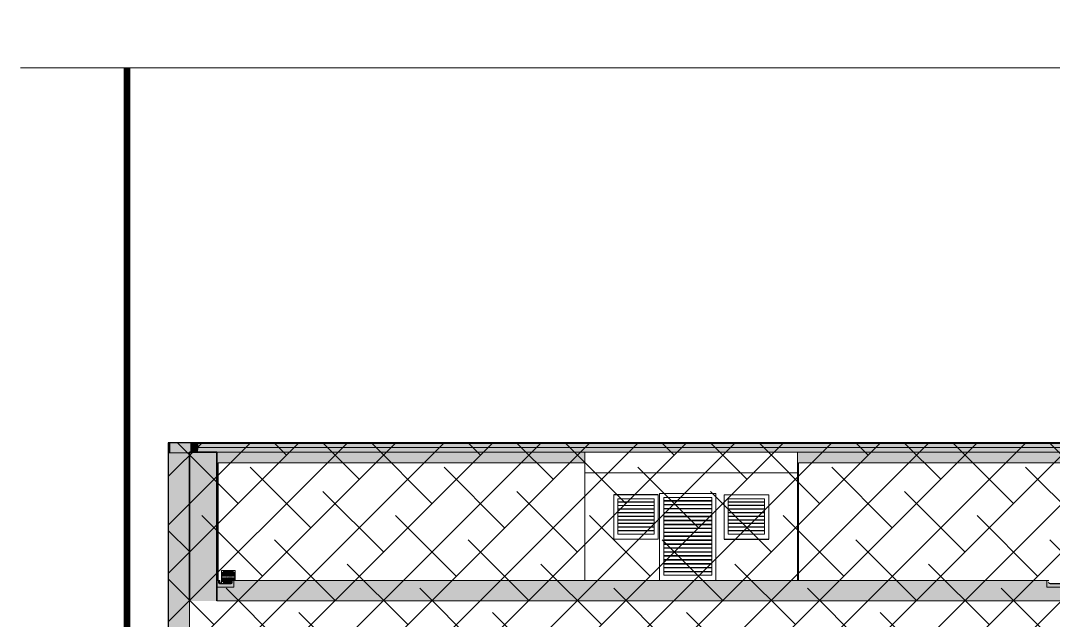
# Model space of a CAD drawing. Header units: millimetres. Extents: x 50357 to 985146, y 723188 to 1803594.
# Drawn here: x 851719 to 866789, y 748535 to 757290 of the extents above; entities that cross this region are included whole.
import ezdxf

# ---------------------------------------------------------------- set-up
doc = ezdxf.new("R2010")
doc.units = ezdxf.units.MM
doc.header["$LTSCALE"] = 3
doc.header["$MEASUREMENT"] = 0
doc.linetypes.add('DASHED', pattern=[19.05, 12.7, -6.35])
for name, color, linetype, lineweight, true_color in [('-Surrender line', 7, 'Continuous', 40, 0xff7575), ('A-FLOR', 7, 'Continuous', 5, 0x6e6e6e), ('A-GENM', 7, 'Continuous', 13, 0x6e6e6e), ('A-GLAZ', 7, 'Continuous', 13, 0x6e6e6e), ('A-WALL', 7, 'Continuous', 13, 0x6e6e6e), ('I-WALL', 7, 'Continuous', 25, 0x6e6e6e)]:
    doc.layers.add(name, color=color, linetype=linetype, lineweight=lineweight, true_color=true_color)
doc.layers.add('00-TITLEBOX', color=7, linetype='Continuous')
doc.layers.add('Hatch (HOR not under LTC submission)', color=252, linetype='Continuous', lineweight=35)

# ---------------------------------------------------------------- blocks, each defined once
blk = doc.blocks.new('Generic Models 4 - Generic Models 4-3928804-SEC D_1')
at = {"layer": 'A-GENM'}
for points in [[(-682438, 24830), (-682188, 24830), (-682188, 24930), (-682213, 24930), (-682213, 24905), (-682216, 24892), (-682225, 24883), (-682238, 24880), (-682388, 24880), (-682401, 24883), (-682410, 24892), (-682413, 24905), (-682413, 24930), (-682438, 24930), (-682438, 24856)], [(-682413, 24905), (-682410, 24905), (-682410, 24930), (-682413, 24930)]]:
    blk.add_hatch(color=256, dxfattribs=at).paths.add_polyline_path(points, flags=0)
for p, q in [((-682413, 24930), (-682438, 24930)), ((-682438, 24930), (-682438, 24830)), ((-682413, 24930), (-682410, 24930)), ((-682238, 24880), (-682388, 24880)), ((-682213, 24930), (-682213, 24905)), ((-682188, 24930), (-682213, 24930)), ((-682188, 24830), (-682188, 24930)), ((-682438, 24830), (-682188, 24830))]:
    blk.add_line(p, q, dxfattribs=at)
for centre, start, end in [((-682388, 24905), 180, 270.0225), ((-682238, 24905), 270.0225, 360)]:
    blk.add_arc(centre, 25, start, end, dxfattribs=at)
blk = doc.blocks.new('Aluminum Louvers_Cap Vert - Aluminum Louvers_Cap Vert-4041139-SEC D_1')
at = {"layer": 'A-GENM'}
h = blk.add_hatch(color=256, dxfattribs=at)
h.paths.add_polyline_path([(-681488, 26927), (-681488, 26928), (-681488, 26939), (-681492, 26938), (-681488, 26927)], flags=0)
h.paths.add_polyline_path([(-684089, 26927), (-681495, 26928), (-681499, 26939), (-684289, 26939), (-684289, 26927)], flags=0)
h = blk.add_hatch(color=256, dxfattribs=at)
h.paths.add_polyline_path([(-684289, 26868), (-681595, 26868), (-681495, 26879), (-681495, 26927), (-684289, 26927), (-684289, 26915)], flags=0)
h.paths.add_polyline_path([(-681492, 26868), (-681488, 26868), (-681488, 26876), (-681563, 26868), (-681495, 26868)], flags=0)
h = blk.add_hatch(color=256, dxfattribs=at)
h.paths.add_polyline_path([(-682519, 26803), (-682218, 26803), (-681595, 26868), (-684289, 26868), (-684289, 26803), (-682623, 26803)], flags=0)
h.paths.add_polyline_path([(-681553, 26803), (-681488, 26826), (-681488, 26868), (-681563, 26868), (-682189, 26803), (-681582, 26803)], flags=0)
for points in [[(-681553, 26645), (-681552, 26654), (-681552, 26800), (-681488, 26824), (-681488, 26826), (-681553, 26803), (-681553, 26678)], [(-681496, 26940), (-681488, 26939), (-681495, 26940)], [(-681552, 26654), (-681547, 26682), (-681552, 26681), (-681552, 26678)]]:
    blk.add_hatch(color=256, dxfattribs=at).paths.add_polyline_path(points, flags=0)
h = blk.add_hatch(color=256, dxfattribs=at)
h.paths.add_polyline_path([(-682188, 26645), (-682187, 26800), (-681685, 26800), (-681685, 26645), (-681553, 26645), (-681553, 26803), (-682189, 26803), (-682215, 26800), (-682215, 26659), (-682198, 26682), (-682195, 26682), (-682193, 26680), (-682218, 26645), (-682193, 26645)], flags=0)
h.paths.add_polyline_path([(-684185, 26645), (-682221, 26645), (-682221, 26803), (-684289, 26803), (-684289, 26645)], flags=0)
for p, q in [((-684289, 26940), (-681388, 26940)), ((-684289, 26939), (-681499, 26939)), ((-684289, 26927), (-681495, 26927)), ((-681595, 26868), (-684289, 26868)), ((-681488, 26868), (-681563, 26868)), ((-681488, 26826), (-681553, 26803)), ((-681492, 26939), (-681488, 26939)), ((-681388, 26940), (-681372, 26940)), ((-681372, 26940), (-681373, 26939)), ((-684289, 26803), (-682221, 26803)), ((-682189, 26803), (-681553, 26803)), ((-681553, 26803), (-681553, 26645)), ((-681553, 26682), (-681547, 26682)), ((-681553, 26645), (-681546, 26680)), ((-681552, 26800), (-681488, 26823)), ((-681552, 26654), (-681552, 26800)), ((-681547, 26682), (-681552, 26654)), ((-681546, 26680), (-681547, 26682)), ((-684289, 26645), (-682221, 26645)), ((-682218, 26645), (-682188, 26645)), ((-681686, 26645), (-681553, 26645))]:
    blk.add_line(p, q, dxfattribs=at)
blk = doc.blocks.new('Floor Side Drain - ROOF DRAIN-4510766-SEC D_1')
at = {"layer": 'A-GENM'}
for points in [[(-682214, 24902), (-682213, 24905), (-682213, 24930), (-682210, 24930), (-682210, 25074), (-682214, 25074), (-682214, 24904)], [(-682200, 24930), (-682200, 25074), (-682210, 25074), (-682210, 24930), (-682207, 24930)], [(-682311, 24880), (-682238, 24880), (-682225, 24884), (-682401, 24883), (-682388, 24880)], [(-682188, 24930), (-682188, 24979), (-682200, 24979), (-682200, 24930), (-682196, 24930)]]:
    blk.add_hatch(color=256, dxfattribs=at).paths.add_polyline_path(points, flags=0)
for p, q in [((-682214, 24902), (-682214, 25074)), ((-682210, 25074), (-682214, 25074)), ((-682210, 24930), (-682210, 25074)), ((-682200, 25074), (-682210, 25074)), ((-682210, 25074), (-682210, 24930)), ((-682200, 25074), (-682200, 25074)), ((-682200, 25074), (-682200, 24930)), ((-682200, 24979), (-682200, 25074)), ((-682401, 24884), (-682225, 24884)), ((-682188, 24979), (-682200, 24979))]:
    blk.add_line(p, q, dxfattribs=at)
for start_param, end_param in [(0, 0.243504), (0, 1.047198), (0.365108, 0.518057), (0.606251, 0.759429), (0.866078, 1.012709), (1.122703, 1.216739)]:
    blk.add_ellipse((-682200, 24904), major_axis=(0, 75), ratio=0.000503, start_param=start_param, end_param=end_param, dxfattribs=at)
blk = doc.blocks.new('Generic Models 3 - Generic Models 3-3928143-SEC D_2')
at = {"layer": 'A-GENM'}
for points in [[(-697888, 24830), (-697709, 24830), (-697709, 24930), (-697734, 24930), (-697735, 24899), (-697737, 24894), (-697740, 24889), (-697744, 24885), (-697748, 24882), (-697754, 24881), (-697759, 24880), (-697915, 24881), (-697920, 24882), (-697925, 24885), (-697929, 24889), (-697932, 24894), (-697934, 24899), (-697934, 24915), (-697934, 24930), (-697959, 24930), (-697959, 24830)], [(-697934, 24905), (-697915, 24905), (-697915, 24930), (-697934, 24930), (-697934, 24915)], [(-697909, 24880), (-697897, 24881), (-697906, 24885), (-697910, 24889), (-697913, 24894), (-697915, 24899), (-697915, 24905), (-697934, 24905), (-697933, 24899), (-697931, 24893), (-697927, 24887), (-697922, 24883), (-697915, 24881), (-697915, 24881)]]:
    blk.add_hatch(color=256, dxfattribs=at).paths.add_polyline_path(points, flags=0)
for p, q in [((-697934, 24930), (-697959, 24930)), ((-697959, 24930), (-697959, 24830)), ((-697934, 24905), (-697934, 24930)), ((-697934, 24930), (-697915, 24930)), ((-697915, 24930), (-697915, 24905)), ((-697759, 24880), (-697909, 24880)), ((-697709, 24930), (-697734, 24930)), ((-697734, 24930), (-697734, 24905)), ((-697709, 24830), (-697709, 24930)), ((-697959, 24830), (-697709, 24830))]:
    blk.add_line(p, q, dxfattribs=at)
at = {"layer": 'A-GENM', "flags": 128}
for points in [[(-697909, 24880), (-697915, 24881), (-697920, 24882), (-697925, 24885), (-697929, 24889), (-697932, 24894), (-697934, 24899), (-697934, 24905)], [(-697734, 24905), (-697735, 24899), (-697737, 24894), (-697740, 24889), (-697744, 24885), (-697748, 24882), (-697754, 24881), (-697759, 24880)]]:
    blk.add_lwpolyline(points, dxfattribs=at)
at = {"layer": 'A-GENM'}
blk.add_ellipse((-697890, 24905), major_axis=(0, 25), ratio=0.999997, start_param=1.570796, end_param=3.117327, dxfattribs=at)
blk = doc.blocks.new('Aluminum Louvers FL - Aluminum Louvers FL-3941679-SEC D_2')
at = {"layer": 'A-GENM'}
for points in [[(-698639, 11450), (-698639, 26790), (-698669, 26790), (-698669, 11450), (-698641, 11450)], [(-698639, 11450), (-698359, 11450), (-698359, 26790), (-698639, 26790), (-698639, 12044)]]:
    blk.add_hatch(color=256, dxfattribs=at).paths.add_polyline_path(points, flags=0)
h = blk.add_hatch(color=256, dxfattribs=at)
h.paths.add_polyline_path([(-689238, 8895), (-689238, 9185), (-689246, 9159), (-689258, 9079), (-689258, 9000), (-689244, 8915), (-689239, 8899)], flags=0)
h.paths.add_polyline_path([(-689238, 13543), (-689238, 13837), (-689247, 13807), (-689259, 13729), (-689258, 13648), (-689244, 13565), (-689239, 13548)], flags=0)
h.paths.add_polyline_path([(-689238, 18268), (-689238, 18561), (-689247, 18533), (-689259, 18450), (-689259, 18375), (-689244, 18289), (-689238, 18269)], flags=0)
h.paths.add_polyline_path([(-689238, 22993), (-689239, 23285), (-689247, 23259), (-689259, 23179), (-689258, 23093), (-689246, 23021), (-689238, 22995)], flags=0)
h = blk.add_hatch(color=256, dxfattribs=at)
h.paths.add_polyline_path([(-696021, 11555), (-696019, 11555), (-696019, 12174), (-696021, 12173), (-696021, 11574)], flags=0)
h.paths.add_polyline_path([(-696021, 16280), (-696019, 16280), (-696019, 16959), (-696021, 16958), (-696021, 16393)], flags=0)
h.paths.add_polyline_path([(-696021, 21005), (-696019, 21005), (-696019, 21683), (-696021, 21682), (-696021, 21095)], flags=0)
h = blk.add_hatch(color=256, dxfattribs=at)
h.paths.add_polyline_path([(-695998, 11555), (-695957, 11555), (-695957, 12186), (-696019, 12174), (-696018, 11555), (-695999, 11555)], flags=0)
h.paths.add_polyline_path([(-695998, 16280), (-695957, 16280), (-695957, 16971), (-696019, 16959), (-696018, 16280), (-696001, 16280)], flags=0)
h.paths.add_polyline_path([(-695996, 21005), (-695957, 21005), (-695958, 21695), (-696019, 21683), (-696018, 21005), (-695998, 21005)], flags=0)
h = blk.add_hatch(color=256, dxfattribs=at)
h.paths.add_polyline_path([(-693781, 10597), (-693779, 10598), (-693779, 11150), (-693781, 11150), (-693781, 10622)], flags=0)
h.paths.add_polyline_path([(-693781, 15381), (-693779, 15383), (-693779, 15875), (-693781, 15875), (-693781, 15407)], flags=0)
h.paths.add_polyline_path([(-693781, 20106), (-693779, 20107), (-693779, 20600), (-693781, 20600), (-693781, 20132)], flags=0)
h = blk.add_hatch(color=256, dxfattribs=at)
h.paths.add_polyline_path([(-693779, 10598), (-693717, 10632), (-693717, 11150), (-693779, 11150), (-693779, 10622)], flags=0)
h.paths.add_polyline_path([(-693779, 15383), (-693717, 15417), (-693717, 15875), (-693779, 15875), (-693779, 15407)], flags=0)
h.paths.add_polyline_path([(-693779, 20107), (-693717, 20141), (-693718, 20600), (-693779, 20600), (-693779, 20132)], flags=0)
h = blk.add_hatch(color=256, dxfattribs=at)
h.paths.add_polyline_path([(-693781, 10597), (-693781, 10597), (-693781, 10622)], flags=0)
h.paths.add_polyline_path([(-693781, 15381), (-693781, 15381), (-693781, 15407)], flags=0)
h.paths.add_polyline_path([(-693781, 20106), (-693781, 20106), (-693781, 20132)], flags=0)
for p, q in [((-698669, 26790), (-698669, 11450)), ((-698669, 26790), (-698639, 26790)), ((-698639, 26790), (-698359, 26790))]:
    blk.add_line(p, q, dxfattribs=at)
blk = doc.blocks.new('Aluminum Louvers_Cap Vert - Aluminum Louvers_Cap Vert-4041139-SEC D_2')
at = {"layer": 'A-GENM'}
for points in [[(-692928, 26803), (-687697, 26803), (-687697, 26868), (-698235, 26868), (-698241, 26803), (-693018, 26803)], [(-693108, 26927), (-687697, 26927), (-687697, 26939), (-698235, 26939), (-698235, 26927), (-693469, 26927)], [(-698235, 26868), (-687697, 26868), (-687697, 26927), (-698235, 26927)], [(-692838, 26645), (-692588, 26645), (-692588, 26800), (-689471, 26800), (-689471, 26645), (-687697, 26645), (-687697, 26803), (-698241, 26803), (-698241, 26800), (-697940, 26800), (-697940, 26645), (-692928, 26645)]]:
    blk.add_hatch(color=256, dxfattribs=at).paths.add_polyline_path(points, flags=0)
for p, q in [((-698241, 26803), (-698235, 26868)), ((-698235, 26939), (-698235, 26940)), ((-698235, 26940), (-687697, 26940)), ((-698235, 26927), (-698235, 26939)), ((-698235, 26939), (-687697, 26939)), ((-698235, 26868), (-698235, 26927)), ((-698235, 26927), (-687697, 26927)), ((-687697, 26868), (-698235, 26868)), ((-698241, 26800), (-698241, 26803)), ((-698241, 26803), (-687697, 26803)), ((-697940, 26645), (-692588, 26645)), ((-689471, 26645), (-687697, 26645))]:
    blk.add_line(p, q, dxfattribs=at)
blk = doc.blocks.new('Aluminum Louvers_Top Solid - Aluminum Louvers_Top Solid-4215896-SEC D_2')
at = {"layer": 'A-GENM'}
for points in [[(-698639, 26790), (-698639, 26939), (-698669, 26939), (-698669, 26790), (-698648, 26790)], [(-698519, 26790), (-698359, 26790), (-698359, 26800), (-698339, 26800), (-698339, 26939), (-698639, 26939), (-698639, 26790)], [(-698337, 26800), (-698337, 26939), (-698339, 26939), (-698339, 26800)], [(-698241, 26800), (-698241, 26803), (-698235, 26868), (-698235, 26939), (-698337, 26939), (-698337, 26800), (-698249, 26800)]]:
    blk.add_hatch(color=256, dxfattribs=at).paths.add_polyline_path(points, flags=0)
for p, q in [((-698669, 26939), (-698669, 26790)), ((-698669, 26939), (-698639, 26939)), ((-698639, 26939), (-698339, 26939)), ((-698339, 26939), (-698337, 26939)), ((-698339, 26800), (-698339, 26939)), ((-698337, 26939), (-698235, 26939)), ((-698337, 26800), (-698337, 26939)), ((-698639, 26790), (-698669, 26790)), ((-698359, 26790), (-698639, 26790))]:
    blk.add_line(p, q, dxfattribs=at)
blk = doc.blocks.new('Floor Side Drain - Standard-4378934-SEC D_2')
at = {"layer": 'A-GENM'}
h = blk.add_hatch(color=256, dxfattribs=at)
h.paths.add_polyline_path([(-697854, 24895), (-697858, 24894), (-697861, 24895), (-697862, 24898), (-697861, 24967), (-697859, 24969), (-697854, 24968), (-697852, 24966), (-697852, 24965), (-697853, 24896), (-697853, 24895)], flags=0)
h.paths.add_polyline_path([(-697835, 24895), (-697836, 24894), (-697821, 24894)], flags=0)
h.paths.add_polyline_path([(-697816, 24895), (-697817, 24894), (-697802, 24894)], flags=0)
h.paths.add_polyline_path([(-697797, 24895), (-697798, 24894), (-697783, 24894)], flags=0)
h.paths.add_polyline_path([(-697761, 24884), (-697746, 24884), (-697741, 24888), (-697738, 24893), (-697737, 24894), (-697782, 24894), (-697841, 24895), (-697843, 24897), (-697843, 24898), (-697842, 24967), (-697840, 24969), (-697835, 24968), (-697833, 24966), (-697833, 24965), (-697834, 24896), (-697835, 24895), (-697823, 24895), (-697824, 24898), (-697823, 24967), (-697821, 24969), (-697816, 24968), (-697814, 24966), (-697814, 24965), (-697815, 24896), (-697816, 24895), (-697804, 24895), (-697805, 24898), (-697804, 24967), (-697802, 24969), (-697797, 24968), (-697795, 24966), (-697795, 24965), (-697796, 24896), (-697797, 24895), (-697785, 24895), (-697786, 24898), (-697785, 24967), (-697783, 24969), (-697778, 24968), (-697776, 24966), (-697776, 24965), (-697777, 24896), (-697778, 24895), (-697766, 24895), (-697767, 24898), (-697766, 24967), (-697764, 24969), (-697759, 24968), (-697757, 24966), (-697757, 24965), (-697758, 24896), (-697759, 24895), (-697747, 24895), (-697748, 24898), (-697747, 24967), (-697745, 24969), (-697740, 24968), (-697738, 24966), (-697738, 24965), (-697739, 24896), (-697740, 24895), (-697736, 24895), (-697735, 24899), (-697734, 24915), (-697734, 24930), (-697729, 24930), (-697728, 24967), (-697726, 24969), (-697721, 24968), (-697719, 24966), (-697719, 24965), (-697719, 24930), (-697711, 24930), (-697710, 24967), (-697707, 24969), (-697703, 24968), (-697701, 24966), (-697702, 24990), (-697705, 24989), (-697709, 24990), (-697710, 24992), (-697711, 24993), (-697710, 25042), (-697707, 25044), (-697703, 25043), (-697701, 25041), (-697701, 25032), (-697701, 24930), (-697691, 24930), (-697691, 25074), (-697891, 25074), (-697889, 24884), (-697763, 24884)], flags=0)
h.paths.add_polyline_path([(-697877, 24914), (-697879, 24915), (-697881, 24918), (-697880, 25042), (-697878, 25044), (-697873, 25043), (-697871, 25041), (-697871, 25032), (-697871, 24991), (-697873, 24989), (-697879, 24990), (-697880, 24992), (-697879, 24968), (-697877, 24969), (-697873, 24968), (-697871, 24966), (-697871, 24965), (-697871, 24916), (-697873, 24914), (-697875, 24914)], flags=0)
h.paths.add_polyline_path([(-697746, 25063), (-697745, 25064), (-697760, 25064)], flags=0)
h.paths.add_polyline_path([(-697765, 25063), (-697764, 25064), (-697779, 25064)], flags=0)
h.paths.add_polyline_path([(-697727, 25063), (-697726, 25064), (-697741, 25064)], flags=0)
h.paths.add_polyline_path([(-697744, 24989), (-697747, 24990), (-697748, 24993), (-697747, 25062), (-697746, 25063), (-697758, 25063), (-697757, 25060), (-697758, 24991), (-697760, 24989), (-697765, 24990), (-697767, 24992), (-697767, 24993), (-697766, 25062), (-697765, 25063), (-697777, 25063), (-697776, 25060), (-697777, 24991), (-697779, 24989), (-697784, 24990), (-697786, 24992), (-697786, 24993), (-697785, 25062), (-697784, 25063), (-697796, 25063), (-697795, 25060), (-697796, 24991), (-697798, 24989), (-697803, 24990), (-697805, 24992), (-697805, 24993), (-697804, 25062), (-697803, 25063), (-697815, 25063), (-697814, 25060), (-697815, 24991), (-697817, 24989), (-697822, 24990), (-697824, 24992), (-697824, 24993), (-697823, 25062), (-697822, 25063), (-697834, 25063), (-697833, 25060), (-697834, 24991), (-697836, 24989), (-697841, 24990), (-697843, 24992), (-697843, 24993), (-697842, 25062), (-697841, 25063), (-697853, 25063), (-697852, 25060), (-697853, 24991), (-697855, 24989), (-697860, 24990), (-697862, 24992), (-697862, 24993), (-697861, 25062), (-697859, 25064), (-697856, 25064), (-697721, 25063), (-697719, 25061), (-697719, 25060), (-697720, 24991), (-697722, 24989), (-697727, 24990), (-697729, 24992), (-697729, 24993), (-697728, 25062), (-697727, 25063), (-697739, 25063), (-697738, 25060), (-697739, 24991), (-697741, 24989), (-697742, 24989)], flags=0)
h = blk.add_hatch(color=256, dxfattribs=at)
h.paths.add_polyline_path([(-697877, 24914), (-697872, 24915), (-697871, 24917), (-697871, 24918), (-697871, 24967), (-697873, 24969), (-697879, 24968), (-697880, 24967), (-697879, 24990), (-697877, 24989), (-697873, 24990), (-697871, 24992), (-697871, 24993), (-697871, 25042), (-697873, 25044), (-697879, 25043), (-697880, 25041), (-697881, 25032), (-697880, 24916), (-697878, 24914)], flags=0)
h.paths.add_polyline_path([(-697862, 24925), (-697861, 24930), (-697852, 24947), (-697853, 24967), (-697855, 24969), (-697860, 24968), (-697862, 24966), (-697862, 24965), (-697862, 24928)], flags=0)
h.paths.add_polyline_path([(-697710, 24930), (-697701, 24930), (-697701, 25042), (-697704, 25044), (-697709, 25043), (-697710, 25041), (-697711, 25032), (-697710, 24991), (-697707, 24989), (-697703, 24990), (-697701, 24990), (-697702, 24968), (-697705, 24969), (-697709, 24968), (-697710, 24966), (-697711, 24965), (-697711, 24930)], flags=0)
h.paths.add_polyline_path([(-697720, 24930), (-697719, 24930), (-697720, 24967), (-697722, 24969), (-697727, 24968), (-697729, 24966), (-697729, 24965), (-697728, 24946), (-697720, 24930)], flags=0)
h.paths.add_polyline_path([(-697843, 24957), (-697841, 24960), (-697833, 24966), (-697835, 24968), (-697839, 24969), (-697842, 24968), (-697843, 24965)], flags=0)
h.paths.add_polyline_path([(-697738, 24957), (-697739, 24967), (-697741, 24969), (-697746, 24968), (-697748, 24966), (-697748, 24965), (-697738, 24957)], flags=0)
h.paths.add_polyline_path([(-697723, 24989), (-697720, 24990), (-697719, 24993), (-697720, 25062), (-697722, 25064), (-697729, 25064), (-697860, 25063), (-697862, 25061), (-697862, 25060), (-697861, 24991), (-697859, 24989), (-697854, 24990), (-697852, 24992), (-697852, 24993), (-697853, 25062), (-697853, 25063), (-697842, 25063), (-697843, 25060), (-697842, 24991), (-697840, 24989), (-697835, 24990), (-697833, 24992), (-697833, 24993), (-697834, 25062), (-697834, 25063), (-697823, 25063), (-697824, 25060), (-697823, 24991), (-697821, 24989), (-697816, 24990), (-697814, 24992), (-697814, 25001), (-697815, 25062), (-697815, 25063), (-697804, 25063), (-697805, 25060), (-697804, 24991), (-697802, 24989), (-697797, 24990), (-697795, 24992), (-697795, 24993), (-697796, 25062), (-697796, 25063), (-697785, 25063), (-697786, 25060), (-697785, 24991), (-697783, 24989), (-697778, 24990), (-697776, 24992), (-697776, 24993), (-697777, 25062), (-697777, 25063), (-697766, 25063), (-697767, 25060), (-697766, 24991), (-697764, 24989), (-697759, 24990), (-697757, 24992), (-697757, 24995), (-697758, 25062), (-697758, 25063), (-697747, 25063), (-697748, 25060), (-697747, 24991), (-697745, 24989), (-697740, 24990), (-697738, 24992), (-697738, 24998), (-697739, 25062), (-697739, 25063), (-697728, 25063), (-697729, 25060), (-697728, 24991), (-697726, 24989), (-697725, 24989)], flags=0)
h.paths.add_polyline_path([(-697854, 25063), (-697852, 25064), (-697853, 25063)], flags=0)
h.paths.add_polyline_path([(-697835, 25063), (-697833, 25064), (-697834, 25063)], flags=0)
h.paths.add_polyline_path([(-697797, 25063), (-697795, 25064), (-697796, 25063)], flags=0)
h.paths.add_polyline_path([(-697816, 25063), (-697815, 25064), (-697815, 25063)], flags=0)
for points in [[(-697891, 24880), (-697754, 24881), (-697746, 24884), (-697891, 24884), (-697891, 24880)], [(-697739, 24958), (-697741, 24960), (-697740, 24959)]]:
    blk.add_hatch(color=256, dxfattribs=at).paths.add_polyline_path(points, flags=0)
h = blk.add_hatch(color=256, dxfattribs=at)
h.paths.add_polyline_path([(-697858, 24894), (-697856, 24894), (-697857, 24904), (-697855, 24921), (-697852, 24929), (-697853, 24945), (-697855, 24941), (-697862, 24926), (-697862, 24923), (-697861, 24895), (-697859, 24894)], flags=0)
h.paths.add_polyline_path([(-697725, 24930), (-697721, 24930), (-697727, 24944), (-697729, 24946), (-697728, 24930)], flags=0)
h.paths.add_polyline_path([(-697843, 24945), (-697838, 24951), (-697833, 24955), (-697833, 24965), (-697843, 24957), (-697843, 24946)], flags=0)
h.paths.add_polyline_path([(-697738, 24945), (-697739, 24958), (-697748, 24965), (-697748, 24955), (-697740, 24948), (-697739, 24946)], flags=0)
h.paths.add_polyline_path([(-697824, 24962), (-697824, 24962), (-697815, 24967), (-697817, 24969), (-697822, 24968), (-697824, 24966), (-697824, 24962)], flags=0)
h.paths.add_polyline_path([(-697757, 24962), (-697758, 24967), (-697760, 24969), (-697765, 24968), (-697766, 24966), (-697757, 24962)], flags=0)
h = blk.add_hatch(color=256, dxfattribs=at)
h.paths.add_polyline_path([(-697857, 24904), (-697854, 24923), (-697856, 24919), (-697857, 24904)], flags=0)
h.paths.add_polyline_path([(-697843, 24945), (-697837, 24952), (-697841, 24948), (-697843, 24945)], flags=0)
for p, q in [((-697691, 25074), (-697891, 25074)), ((-697891, 25074), (-697891, 24884)), ((-697881, 24993), (-697881, 25040)), ((-697877, 25044), (-697875, 25044)), ((-697871, 25040), (-697871, 24993)), ((-697862, 24993), (-697862, 25060)), ((-697858, 25064), (-697856, 25064)), ((-697852, 25060), (-697852, 24993)), ((-697843, 24993), (-697843, 25060)), ((-697839, 25064), (-697837, 25064)), ((-697833, 25060), (-697833, 24993)), ((-697824, 24993), (-697824, 25060)), ((-697820, 25064), (-697818, 25064)), ((-697814, 25060), (-697814, 24993)), ((-697805, 24993), (-697805, 25060)), ((-697801, 25064), (-697799, 25064)), ((-697795, 25060), (-697795, 24993)), ((-697786, 24993), (-697786, 25060)), ((-697782, 25064), (-697780, 25064)), ((-697776, 25060), (-697776, 24993)), ((-697767, 24993), (-697767, 25060)), ((-697763, 25064), (-697761, 25064)), ((-697757, 25060), (-697757, 24993)), ((-697748, 24993), (-697748, 25060)), ((-697744, 25064), (-697742, 25064)), ((-697738, 25060), (-697738, 24993)), ((-697729, 24993), (-697729, 25060)), ((-697725, 25064), (-697723, 25064)), ((-697719, 25060), (-697719, 24993)), ((-697711, 24993), (-697711, 25040)), ((-697707, 25044), (-697705, 25044)), ((-697701, 25040), (-697701, 24993)), ((-697691, 24930), (-697691, 25074)), ((-697891, 24884), (-697746, 24884)), ((-697891, 24884), (-697891, 24880)), ((-697881, 24918), (-697881, 24965)), ((-697875, 24989), (-697877, 24989)), ((-697877, 24969), (-697875, 24969)), ((-697875, 24914), (-697877, 24914)), ((-697871, 24965), (-697871, 24918)), ((-697862, 24898), (-697862, 24965)), ((-697856, 24989), (-697858, 24989)), ((-697858, 24969), (-697856, 24969)), ((-697856, 24894), (-697858, 24894)), ((-697852, 24965), (-697852, 24898)), ((-697843, 24898), (-697843, 24965)), ((-697837, 24989), (-697839, 24989)), ((-697839, 24969), (-697837, 24969)), ((-697837, 24894), (-697839, 24894)), ((-697833, 24965), (-697833, 24898)), ((-697824, 24898), (-697824, 24965)), ((-697818, 24989), (-697820, 24989)), ((-697820, 24969), (-697818, 24969)), ((-697818, 24894), (-697820, 24894)), ((-697814, 24965), (-697814, 24898)), ((-697805, 24898), (-697805, 24965)), ((-697799, 24989), (-697801, 24989)), ((-697801, 24969), (-697799, 24969)), ((-697799, 24894), (-697801, 24894)), ((-697795, 24965), (-697795, 24898)), ((-697790, 24979), (-697790, 24979)), ((-697786, 24898), (-697786, 24965)), ((-697780, 24989), (-697782, 24989)), ((-697782, 24969), (-697780, 24969)), ((-697780, 24894), (-697782, 24894)), ((-697776, 24965), (-697776, 24898)), ((-697767, 24898), (-697767, 24965)), ((-697761, 24989), (-697763, 24989)), ((-697763, 24969), (-697761, 24969)), ((-697761, 24894), (-697763, 24894)), ((-697757, 24965), (-697757, 24898)), ((-697748, 24898), (-697748, 24965)), ((-697742, 24989), (-697744, 24989)), ((-697744, 24969), (-697742, 24969)), ((-697742, 24894), (-697744, 24894)), ((-697738, 24965), (-697738, 24898)), ((-697729, 24930), (-697729, 24965)), ((-697723, 24989), (-697725, 24989)), ((-697725, 24969), (-697723, 24969)), ((-697719, 24965), (-697719, 24930)), ((-697711, 24930), (-697711, 24965)), ((-697705, 24989), (-697707, 24989)), ((-697707, 24969), (-697705, 24969)), ((-697701, 24965), (-697701, 24930))]:
    blk.add_line(p, q, dxfattribs=at)
for centre, major_axis, start_param, end_param in [((-697877, 25040), (0, 4), 0, 1.570796), ((-697875, 25040), (0, 4), 4.712389, 6.283185), ((-697858, 25060), (0, 4), 0, 1.570796), ((-697856, 25060), (0, 4), 4.712389, 6.283185), ((-697856, 25060), (0, 4), 6.021386, 6.283185), ((-697839, 25060), (0, 4), 0, 1.570796), ((-697839, 25060), (0, 4), 0, 0.523599), ((-697837, 25060), (0, 4), 4.712389, 6.283185), ((-697837, 25060), (0, 4), 6.021386, 6.283185), ((-697820, 25060), (0, 4), 0, 1.570796), ((-697820, 25060), (0, 4), 0, 0.523599), ((-697818, 25060), (0, 4), 4.712389, 6.283185), ((-697818, 25060), (0, 4), 6.021386, 6.283185), ((-697801, 25060), (0, 4), 0, 1.570796), ((-697801, 25060), (0, 4), 0, 0.523599), ((-697799, 25060), (0, 4), 4.712389, 6.283185), ((-697799, 25060), (0, 4), 6.021386, 6.283185), ((-697782, 25060), (0, 4), 0, 1.570796), ((-697782, 25060), (0, 4), 0, 0.523599), ((-697780, 25060), (0, 4), 4.712389, 6.283185), ((-697780, 25060), (0, 4), 5.759587, 6.283185), ((-697763, 25060), (0, 4), 0, 1.570796), ((-697763, 25060), (0, 4), 0, 0.261799), ((-697761, 25060), (0, 4), 4.712389, 6.283185), ((-697761, 25060), (0, 4), 5.759587, 6.283185), ((-697744, 25060), (0, 4), 0, 1.570796), ((-697744, 25060), (0, 4), 0, 0.261799), ((-697742, 25060), (0, 4), 4.712389, 6.283185), ((-697742, 25060), (0, 4), 5.759587, 6.283185), ((-697725, 25060), (0, 4), 0, 1.570796), ((-697725, 25060), (0, 4), 0, 0.261799), ((-697723, 25060), (0, 4), 4.712389, 6.283185), ((-697707, 25040), (0, 4), 0, 1.570796), ((-697705, 25040), (0, 4), 4.712389, 6.283185), ((-697877, 24993), (0, 4), 1.570796, 3.141593), ((-697877, 24965), (0, 4), 0, 1.570796), ((-697877, 24918), (0, 4), 1.570796, 3.141593), ((-697876, 24993), (0, 4), 1.570796, 1.832596), ((-697876, 24965), (0, 4), 1.308997, 1.570796), ((-697875, 24993), (0, 4), 3.141593, 4.712389), ((-697875, 24965), (0, 4), 4.712389, 6.283185), ((-697875, 24918), (0, 4), 3.141593, 4.712389), ((-697858, 24993), (0, 4), 1.570796, 3.141593), ((-697858, 24965), (0, 4), 0, 1.570796), ((-697790, 24904), (0, 75), 0.974016, 1.284046), ((-697790, 24904), (0, 75), 1.119341, 1.267703), ((-697858, 24898), (0, 4), 1.570796, 3.141593), ((-697790, 24904), (0, 67), 1.184587, 1.570796), ((-697790, 24904), (0, 67), 1.570796, 1.721769), ((-697856, 24993), (0, 4), 3.141593, 4.712389), ((-697856, 24965), (0, 4), 4.712389, 6.283185), ((-697856, 24898), (0, 4), 3.141593, 4.712389), ((-697790, 24904), (0, 75), 0.972173, 1.013962), ((-697839, 24993), (0, 4), 1.570796, 3.141593), ((-697839, 24965), (0, 4), 0, 1.570796), ((-697790, 24904), (0, 75), 0.607991, 0.780595), ((-697790, 24904), (0, 67), 0.694085, 0.912275), ((-697839, 24898), (0, 4), 1.570796, 3.141593), ((-697790, 24904), (0, 75), 0.608659, 0.760348), ((-697839, 24898), (0, 4), 2.617994, 2.879793), ((-697837, 24993), (0, 4), 3.141593, 4.712389), ((-697837, 24965), (0, 4), 4.712389, 6.283185), ((-697837, 24898), (0, 4), 3.141593, 4.712389), ((-697837, 24898), (0, 4), 3.141593, 3.403392), ((-697820, 24993), (0, 4), 1.570796, 3.141593), ((-697820, 24965), (0, 4), 0, 1.570796), ((-697790, 24904), (0, 67), 0.36472, 0.523599), ((-697820, 24898), (0, 4), 1.570796, 3.141593), ((-697820, 24898), (0, 4), 2.617994, 3.141593), ((-697818, 24993), (0, 4), 3.141593, 4.712389), ((-697818, 24965), (0, 4), 4.712389, 6.283185), ((-697818, 24898), (0, 4), 3.141593, 4.712389), ((-697818, 24898), (0, 4), 3.141593, 3.403392), ((-697801, 24993), (0, 4), 1.570796, 3.141593), ((-697801, 24965), (0, 4), 0, 1.570796), ((-697801, 24898), (0, 4), 1.570796, 3.141593), ((-697801, 24898), (0, 4), 2.617994, 3.141593), ((-697799, 24993), (0, 4), 3.141593, 4.712389), ((-697799, 24965), (0, 4), 4.712389, 6.283185), ((-697799, 24898), (0, 4), 3.141593, 4.712389), ((-697799, 24898), (0, 4), 3.141593, 3.403392), ((-697782, 24993), (0, 4), 1.570796, 3.141593), ((-697782, 24965), (0, 4), 0, 1.570796), ((-697782, 24898), (0, 4), 1.570796, 3.141593), ((-697782, 24898), (0, 4), 2.617994, 3.141593), ((-697780, 24993), (0, 4), 3.141593, 4.712389), ((-697780, 24965), (0, 4), 4.712389, 6.283185), ((-697780, 24898), (0, 4), 3.141593, 4.712389), ((-697780, 24898), (0, 4), 3.141593, 3.665191), ((-697763, 24993), (0, 4), 1.570796, 3.141593), ((-697763, 24965), (0, 4), 0, 1.570796), ((-697790, 24904), (0, 67), 5.760175, 5.919469), ((-697763, 24898), (0, 4), 1.570796, 3.141593), ((-697763, 24898), (0, 4), 2.879793, 3.141593), ((-697761, 24993), (0, 4), 3.141593, 4.712389), ((-697761, 24965), (0, 4), 4.712389, 6.283185), ((-697761, 24898), (0, 4), 3.141593, 4.712389), ((-697761, 24898), (0, 4), 3.141593, 3.665191), ((-697744, 24993), (0, 4), 1.570796, 3.141593), ((-697744, 24965), (0, 4), 0, 1.570796), ((-697790, 24904), (0, 75), 5.503012, 5.675504), ((-697790, 24904), (0, 67), 5.372696, 5.59047), ((-697744, 24898), (0, 4), 1.570796, 3.141593), ((-697790, 24904), (0, 75), 5.525493, 5.672372), ((-697744, 24898), (0, 4), 2.879793, 3.141593), ((-697742, 24993), (0, 4), 3.141593, 4.712389), ((-697742, 24965), (0, 4), 4.712389, 6.283185), ((-697742, 24898), (0, 4), 3.141593, 4.712389), ((-697742, 24898), (0, 4), 3.403392, 3.665191), ((-697725, 24993), (0, 4), 1.570796, 3.141593), ((-697725, 24965), (0, 4), 0, 1.570796), ((-697790, 24904), (0, 75), 5.272677, 5.312606), ((-697790, 24904), (0, 75), 5.066447, 5.309169), ((-697723, 24993), (0, 4), 3.141593, 4.712389), ((-697723, 24965), (0, 4), 4.712389, 6.283185), ((-697790, 24904), (0, 75), 5.069546, 5.156347), ((-697707, 24993), (0, 4), 1.570796, 3.141593), ((-697707, 24965), (0, 4), 0, 1.570796), ((-697705, 24993), (0, 4), 3.141593, 4.712389), ((-697705, 24965), (0, 4), 4.712389, 6.283185), ((-697704, 24993), (0, 4), 4.45059, 4.712389), ((-697704, 24965), (0, 4), 4.712389, 4.974188)]:
    blk.add_ellipse(centre, major_axis=major_axis, ratio=0.999997, start_param=start_param, end_param=end_param, dxfattribs=at)
blk = doc.blocks.new('Windows_Louvre - 650x650mm-5152639-SEC D_2')
at = {"layer": 'A-GLAZ'}
blk.add_hatch(color=256, dxfattribs=at).paths.add_polyline_path([(-690495, 25606), (-690495, 25606), (-690495, 25620)], flags=0)
at = {"layer": 'A-GENM'}
for p, q in [((-690495, 26078), (-689965, 26078)), ((-690495, 26074), (-689965, 26074)), ((-690495, 26026), (-689965, 26026)), ((-690495, 26022), (-689965, 26022)), ((-690495, 25973), (-689965, 25973)), ((-690495, 25969), (-689965, 25969)), ((-690495, 25921), (-689965, 25921)), ((-690495, 25917), (-689965, 25917)), ((-690495, 25868), (-689965, 25868)), ((-690495, 25864), (-689965, 25864)), ((-690495, 25816), (-689965, 25816)), ((-690495, 25811), (-689965, 25811)), ((-690495, 25763), (-689965, 25763)), ((-690495, 25759), (-689965, 25759)), ((-690495, 25711), (-689965, 25711)), ((-690495, 25706), (-689965, 25706)), ((-690495, 25658), (-689965, 25658)), ((-690495, 25654), (-689965, 25654))]:
    blk.add_line(p, q, dxfattribs=at)
at = {"layer": 'A-GLAZ'}
for p, q in [((-690555, 26181), (-690555, 25531)), ((-689905, 26181), (-690555, 26181)), ((-690495, 26121), (-689965, 26121)), ((-690495, 25606), (-690495, 26121)), ((-689965, 26121), (-689965, 25606)), ((-689905, 25531), (-689905, 26181)), ((-690555, 25531), (-689905, 25531)), ((-689965, 25606), (-690495, 25606))]:
    blk.add_line(p, q, dxfattribs=at)
blk = doc.blocks.new('Windows_Louvre - 650x650mm-V13-SEC D_2')
at = {"layer": 'A-GLAZ'}
for points in [[(-692108, 25606), (-692107, 25606), (-692108, 25620)], [(-691518, 25531), (-691518, 25531), (-691518, 25561)]]:
    blk.add_hatch(color=256, dxfattribs=at).paths.add_polyline_path(points, flags=0)
at = {"layer": 'A-GENM'}
for p, q in [((-692108, 26078), (-691578, 26078)), ((-692108, 26074), (-691578, 26074)), ((-692108, 26025), (-691578, 26025)), ((-692108, 26021), (-691578, 26021)), ((-692108, 25973), (-691578, 25973)), ((-692108, 25969), (-691578, 25969)), ((-692108, 25920), (-691578, 25920)), ((-692108, 25916), (-691578, 25916)), ((-692108, 25868), (-691578, 25868)), ((-692108, 25864), (-691578, 25864)), ((-692108, 25815), (-691578, 25815)), ((-692108, 25811), (-691578, 25811)), ((-692108, 25763), (-691578, 25763)), ((-692108, 25759), (-691578, 25759)), ((-692108, 25710), (-691578, 25710)), ((-692108, 25706), (-691578, 25706)), ((-692108, 25658), (-691578, 25658)), ((-692108, 25654), (-691578, 25654))]:
    blk.add_line(p, q, dxfattribs=at)
at = {"layer": 'A-GLAZ'}
for p, q in [((-692168, 26181), (-692168, 25531)), ((-691518, 26181), (-692168, 26181)), ((-692108, 26121), (-691578, 26121)), ((-692108, 25606), (-692108, 26121)), ((-691578, 26121), (-691578, 25606)), ((-691518, 25531), (-691518, 26181)), ((-692168, 25531), (-691518, 25531)), ((-691578, 25606), (-692108, 25606))]:
    blk.add_line(p, q, dxfattribs=at)
blk = doc.blocks.new('Windows_Louvre - 820x1270mm-5156511-SEC D_2')
at = {"layer": 'A-GLAZ'}
blk.add_hatch(color=256, dxfattribs=at).paths.add_polyline_path([(-691437, 25005), (-691437, 25005), (-691437, 25032)], flags=0)
at = {"layer": 'A-GENM'}
for p, q in [((-691437, 26096), (-690737, 26096)), ((-691437, 26092), (-690737, 26092)), ((-691437, 26088), (-690737, 26088)), ((-691437, 26038), (-690737, 26038)), ((-691437, 26035), (-690737, 26035)), ((-691437, 26031), (-690737, 26031)), ((-691437, 25981), (-690737, 25981)), ((-691437, 25977), (-690737, 25977)), ((-691437, 25973), (-690737, 25973)), ((-691437, 25923), (-690737, 25923)), ((-691437, 25920), (-690737, 25920)), ((-691437, 25916), (-690737, 25916)), ((-691437, 25866), (-690737, 25866)), ((-691437, 25862), (-690737, 25862)), ((-691437, 25858), (-690737, 25858)), ((-691437, 25808), (-690737, 25808)), ((-691437, 25805), (-690737, 25805)), ((-691437, 25801), (-690737, 25801)), ((-691437, 25751), (-690737, 25751)), ((-691437, 25747), (-690737, 25747)), ((-691437, 25743), (-690737, 25743)), ((-691437, 25693), (-690737, 25693)), ((-691437, 25690), (-690737, 25690)), ((-691437, 25686), (-690737, 25686)), ((-691437, 25636), (-690737, 25636)), ((-691437, 25632), (-690737, 25632)), ((-691437, 25628), (-690737, 25628)), ((-691437, 25578), (-690737, 25578)), ((-691437, 25575), (-690737, 25575)), ((-691437, 25571), (-690737, 25571)), ((-691437, 25521), (-690737, 25521)), ((-691437, 25517), (-690737, 25517)), ((-691437, 25513), (-690737, 25513)), ((-691437, 25463), (-690737, 25463)), ((-691437, 25460), (-690737, 25460)), ((-691437, 25456), (-690737, 25456)), ((-691437, 25406), (-690737, 25406)), ((-691437, 25402), (-690737, 25402)), ((-691437, 25398), (-690737, 25398)), ((-691437, 25348), (-690737, 25348)), ((-691437, 25345), (-690737, 25345)), ((-691437, 25341), (-690737, 25341)), ((-691437, 25291), (-690737, 25291)), ((-691437, 25287), (-690737, 25287)), ((-691437, 25283), (-690737, 25283)), ((-691437, 25233), (-690737, 25233)), ((-691437, 25230), (-690737, 25230)), ((-691437, 25226), (-690737, 25226)), ((-691437, 25176), (-690737, 25176)), ((-691437, 25172), (-690737, 25172)), ((-691437, 25168), (-690737, 25168)), ((-691437, 25118), (-690737, 25118)), ((-691437, 25115), (-690737, 25115)), ((-691437, 25111), (-690737, 25111)), ((-691437, 25061), (-690737, 25061)), ((-691437, 25057), (-690737, 25057)), ((-691437, 25053), (-690737, 25053))]:
    blk.add_line(p, q, dxfattribs=at)
at = {"layer": 'A-GLAZ'}
for p, q in [((-691497, 26200), (-691497, 24930)), ((-690677, 26200), (-691497, 26200)), ((-691437, 26140), (-690737, 26140)), ((-691437, 25005), (-691437, 26140)), ((-690737, 26140), (-690737, 25005)), ((-690677, 24930), (-690677, 26200)), ((-690737, 25005), (-691437, 25005))]:
    blk.add_line(p, q, dxfattribs=at)

msp = doc.modelspace()

# ---------------------------------------------------------------- hatches: boundary and pattern name
at = {"layer": 'A-FLOR', "lineweight": 5}
for points in [[(863059.333, 750388.9831), (863070.1752, 750388.9831), (863070.1752, 750688.9831), (863053.2392, 750688.9831), (863054.2763, 750388.9831), (863055.9627, 750388.9831)], [(854831.4774, 748818.9831), (854831.4889, 748818.9831), (854831.4774, 748927.5392)]]:
    msp.add_hatch(color=256, dxfattribs=at).paths.add_polyline_path(points, flags=0)
at = {"layer": 'A-FLOR'}
for points in [[(854652.9597, 748818.9831), (854831.4774, 748818.9831), (854831.4774, 749018.9831), (854581.4851, 749018.9831), (854581.4851, 748818.9831)], [(859793.2935, 748818.9831), (864843.446, 748818.9831), (864843.446, 749118.9831), (854831.4889, 749118.9831), (854831.4889, 748818.9831), (859703.1122, 748818.9831)], [(865884.6332, 748818.9831), (866694.4392, 748818.9831), (866694.4392, 749118.9831), (864843.446, 749118.9831), (864843.446, 748818.9831), (865780.5145, 748818.9831)], [(866694.4327, 748818.9831), (866944.4392, 748818.9831), (866944.4392, 749018.9831), (866694.4327, 749018.9831), (866694.4327, 748927.4417)]]:
    msp.add_hatch(color=256, dxfattribs=at).paths.add_polyline_path(points, flags=0)
at = {"layer": 'A-WALL'}
for points in [[(854562.7784, 748818.9831), (854581.4851, 748818.9831), (854581.4851, 750988.9831), (854181.4837, 750988.9831), (854181.4837, 748818.9831), (854472.5971, 748818.9831)], [(863070.1752, 750688.9831), (863070.0915, 750988.9831), (863053.628, 750988.9831), (863053.628, 750688.9831)]]:
    msp.add_hatch(color=256, dxfattribs=at).paths.add_polyline_path(points, flags=0)
at = {"layer": 'A-WALL', "lineweight": 5}
for points in [[(854581.4907, 749018.9831), (854581.4907, 749118.9831), (854600.3533, 749118.9831), (854600.2696, 750988.9831), (854581.4851, 750988.9831), (854581.4851, 749018.9831)], [(863053.2391, 750688.9831), (863053.628, 750688.9831), (863053.2391, 750690.6863)], [(863055.9627, 749118.9831), (863055.9627, 750388.9831), (863054.2763, 750388.9831), (863055.0148, 749118.9831)], [(863059.333, 749118.9831), (863059.333, 750388.9831), (863055.9627, 750388.9831), (863055.9627, 749118.9831)], [(863063.4811, 749118.9831), (863063.4811, 750388.9831), (863059.333, 750388.9831), (863059.333, 749118.9831), (863061.1496, 749118.9831)], [(863063.4811, 749118.9831), (863066.8515, 749118.9831), (863066.8515, 750388.9831), (863063.4811, 750388.9831), (863063.4811, 749162.6254)], [(863066.8515, 749118.9831), (863066.8515, 750388.9831), (863063.4811, 750388.9831), (863064.1252, 749118.9831)], [(863069.5401, 749118.9831), (863070.1752, 749118.9831), (863070.1752, 750388.9831), (863066.8515, 750388.9831), (863066.8515, 749118.9831)], [(863053.4097, 749118.9831), (863054.2763, 749118.9831), (863053.2392, 749118.9831)]]:
    msp.add_hatch(color=256, dxfattribs=at).paths.add_polyline_path(points, flags=0)
h = msp.add_hatch(color=256, dxfattribs=at)
h.paths.add_polyline_path([(861103.3167, 749246.2257), (861803.2677, 749246.2257), (861803.2677, 749249.4966), (861103.3167, 749249.4966)], flags=0)
h.paths.add_polyline_path([(861803.2677, 749303.7393), (861803.2677, 749307.0102), (861103.3167, 749307.0102), (861103.3167, 749303.7393), (861777.282, 749303.7393)], flags=0)
h.paths.add_polyline_path([(861506.7381, 749361.2528), (861803.2677, 749361.2528), (861803.2677, 749364.5237), (861103.3167, 749364.5237), (861103.3167, 749361.2528), (861416.5568, 749361.2528)], flags=0)
h.paths.add_polyline_path([(861103.3167, 749418.7664), (861803.2677, 749418.7664), (861803.2677, 749422.0373), (861103.3167, 749422.0373)], flags=0)
h.paths.add_polyline_path([(861416.5568, 749476.2799), (861803.2677, 749476.2799), (861803.2677, 749479.5508), (861103.3167, 749479.5508), (861103.3167, 749476.2799), (861326.3755, 749476.2799)], flags=0)
h.paths.add_polyline_path([(861103.3167, 749533.7934), (861803.2677, 749533.7934), (861803.2677, 749537.0644), (861103.3167, 749537.0644)], flags=0)
h.paths.add_polyline_path([(861142.0441, 749591.307), (861803.2677, 749591.307), (861803.2677, 749594.5779), (861103.3167, 749594.5779), (861103.3167, 749591.307)], flags=0)
h.paths.add_polyline_path([(861146.0129, 749648.8205), (861803.2677, 749648.8205), (861803.2677, 749652.0914), (861103.3167, 749652.0914), (861103.3167, 749648.8205)], flags=0)
h.paths.add_polyline_path([(861687.1007, 749706.3341), (861803.2677, 749706.3341), (861803.2677, 749709.605), (861103.3167, 749709.605), (861103.3167, 749706.3341), (861596.9194, 749706.3341)], flags=0)
h.paths.add_polyline_path([(861103.3167, 749763.8476), (861803.2677, 749763.8476), (861803.2677, 749767.1185), (861103.3167, 749767.1185)], flags=0)
h.paths.add_polyline_path([(861103.3167, 749821.3612), (861803.2677, 749821.3612), (861803.2677, 749824.6321), (861103.3167, 749824.6321)], flags=0)
h.paths.add_polyline_path([(861416.5568, 749878.8747), (861803.2677, 749878.8747), (861803.2677, 749882.1456), (861103.3167, 749882.1456), (861103.3167, 749878.8747), (861326.3755, 749878.8747)], flags=0)
h.paths.add_polyline_path([(861803.2677, 749936.3883), (861803.2677, 749939.6592), (861103.3167, 749939.6592), (861103.3167, 749936.3883), (861777.282, 749936.3883)], flags=0)
h.paths.add_polyline_path([(861236.1942, 749993.9018), (861803.2677, 749993.9018), (861803.2677, 749997.1727), (861103.3167, 749997.1727), (861103.3167, 749993.9018), (861146.0129, 749993.9018)], flags=0)
h.paths.add_polyline_path([(861506.7381, 750051.4154), (861803.2677, 750051.4154), (861803.2677, 750054.6863), (861103.3167, 750054.6863), (861103.3167, 750051.4154), (861416.5568, 750051.4154)], flags=0)
h.paths.add_polyline_path([(861416.5568, 750108.9289), (861803.2677, 750108.9289), (861803.2677, 750112.1998), (861103.3167, 750112.1998), (861103.3167, 750108.9289), (861326.3755, 750108.9289)], flags=0)
h.paths.add_polyline_path([(861326.3755, 750166.4424), (861803.2677, 750166.4424), (861803.2677, 750169.7134), (861103.3167, 750169.7134), (861103.3167, 750166.4424), (861236.1942, 750166.4424)], flags=0)
h.paths.add_polyline_path([(861326.3755, 750223.956), (861803.2677, 750223.956), (861803.2677, 750227.2269), (861103.3167, 750227.2269), (861103.3167, 750223.956), (861236.1942, 750223.956)], flags=0)
h.paths.add_polyline_path([(861326.3755, 750281.4695), (861803.2677, 750281.4695), (861803.2677, 750284.7404), (861103.3167, 750284.7404), (861103.3167, 750281.4695), (861236.1942, 750281.4695)], flags=0)
at = {"layer": 'Hatch (HOR not under LTC submission)'}
h = msp.add_hatch(dxfattribs=at)
h.set_pattern_fill('ANSI38', color=256, scale=4000)
h.paths.add_polyline_path([(853871.7666, 751128.0064), (853871.7666, 735638.9831), (853656.482, 735638.9831), (853656.482, 728688.9831), (867744.0584, 728688.9831), (867748.3434, 751128.0064)])

# ---------------------------------------------------------------- linework, layer by layer
at = {"layer": '-Surrender line', "linetype": 'DASHED', "const_width": 100}
msp.add_lwpolyline([(853271.7666, 756603.5248), (853271.7666, 726499.893)], dxfattribs=at)
at = {"linetype": 'Continuous', "lineweight": 0, "ltscale": 2, "flags": 128}
msp.add_lwpolyline([(851718.8573, 756603.5248), (870436.0915, 756603.5248), (870686.0915, 755916.6554), (871186.0915, 757290.3941), (871436.0915, 756603.5248), (892174.2785, 756603.5248)], dxfattribs=at)
at = {"layer": '00-TITLEBOX'}
msp.add_lwpolyline([(867744.0584, 728688.9831), (867748.3434, 751128.0064), (853871.7666, 751128.0064), (853871.7666, 735638.9831), (853656.482, 735638.9831), (853656.482, 728688.9831)], dxfattribs=at)
at = {"layer": 'A-FLOR'}
for p, q in [((859953.2497, 750688.9831), (859953.2497, 750688.9831)), ((859953.2497, 750688.9831), (859953.2497, 750388.9831)), ((863053.2392, 750388.9831), (863053.2392, 750688.9831)), ((854831.4774, 749018.9831), (854581.4851, 749018.9831)), ((854581.4851, 749018.9831), (854581.4851, 748818.9831)), ((866694.4392, 749118.9831), (854831.4889, 749118.9831)), ((854831.4889, 749118.9831), (854831.4889, 749018.9831)), ((866944.4392, 749018.9831), (866694.4327, 749018.9831)), ((866694.4392, 749018.9831), (866694.4392, 749118.9831)), ((854181.4837, 748818.9831), (854181.4837, 748318.9831)), ((854581.4851, 748818.9831), (866944.4392, 748818.9831))]:
    msp.add_line(p, q, dxfattribs=at)
at = {"layer": 'A-WALL', "lineweight": 35}
for p, q in [((854181.4837, 750988.9831), (854181.4837, 748818.9831)), ((854581.4851, 750988.9831), (854181.4837, 750988.9831)), ((854581.4851, 748818.9831), (854581.4851, 750988.9831))]:
    msp.add_line(p, q, dxfattribs=at)
at = {"layer": 'A-WALL'}
for p, q in [((854600.3533, 750988.9831), (854581.4851, 750988.9831)), ((859953.2497, 750688.9831), (859953.2497, 750988.9831)), ((863070.1752, 750988.9831), (859953.2497, 750988.9831)), ((863053.2391, 750688.9831), (863053.2391, 750988.9831)), ((854600.3533, 750833.9831), (854600.3533, 749118.9831)), ((863070.1752, 750833.9831), (863070.1752, 749118.9831)), ((859953.2497, 750688.9831), (863053.2391, 750688.9831)), ((859953.2497, 750388.9831), (859953.2497, 749118.9831)), ((863053.2392, 749118.9831), (863053.2392, 750388.9831)), ((862635.5136, 749719.4956), (862635.5087, 749719.4956))]:
    msp.add_line(p, q, dxfattribs=at)
at = {"layer": 'I-WALL'}
for p, q in [((861023.2411, 750369.8651), (860373.2433, 750369.8651)), ((860373.2433, 750369.8651), (860373.2433, 750369.4956)), ((861023.2411, 750369.4956), (861023.2411, 750369.8651)), ((861985.5109, 749719.8651), (861985.5109, 749719.4956)), ((861985.5109, 749719.4956), (862635.5087, 749719.4956)), ((862635.5087, 749719.4956), (862635.5087, 749719.8651))]:
    msp.add_line(p, q, dxfattribs=at)

# ---------------------------------------------------------------- block references
at = {"layer": 'A-GENM'}
for name, p in [('Aluminum Louvers_Top Solid - Aluminum Louvers_Top Solid-4215896-SEC D_2', (1552540.7499, 724188.9831)), ('Aluminum Louvers_Cap Vert - Aluminum Louvers_Cap Vert-4041139-SEC D_2', (1552540.7499, 724188.9831)), ('Aluminum Louvers_Cap Vert - Aluminum Louvers_Cap Vert-4041139-SEC D_1', (1549132.3921, 724188.9831)), ('Aluminum Louvers FL - Aluminum Louvers FL-3941679-SEC D_2', (1552540.7499, 724188.9831)), ('Floor Side Drain - Standard-4378934-SEC D_2', (1552540.7499, 724188.9831)), ('Floor Side Drain - ROOF DRAIN-4510766-SEC D_1', (1549132.3921, 724188.9831)), ('Generic Models 3 - Generic Models 3-3928143-SEC D_2', (1552540.7499, 724188.9831)), ('Generic Models 4 - Generic Models 4-3928804-SEC D_1', (1549132.3921, 724188.9831))]:
    msp.add_blockref(name, p, dxfattribs=at)
at = {"layer": 'A-GLAZ'}
for name in ['Windows_Louvre - 650x650mm-V13-SEC D_2', 'Windows_Louvre - 820x1270mm-5156511-SEC D_2', 'Windows_Louvre - 650x650mm-5152639-SEC D_2']:
    msp.add_blockref(name, (1552540.7499, 724188.9831), dxfattribs=at)

doc.saveas('drawing.dxf')
